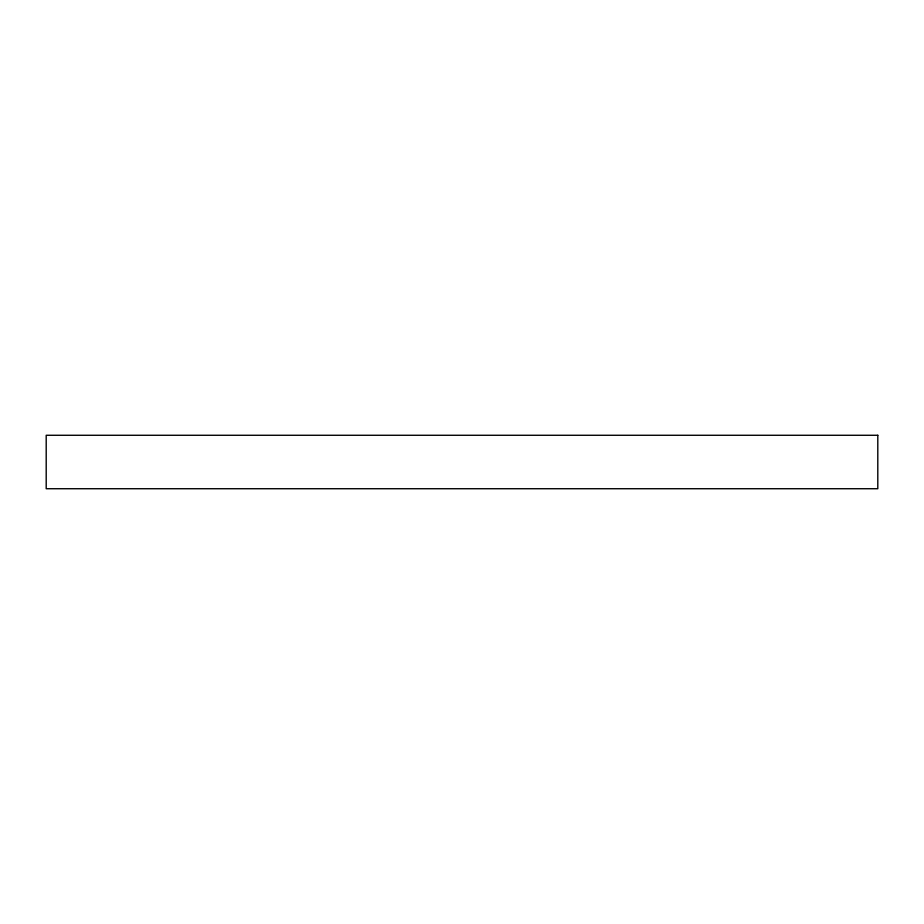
<?xml version="1.0" encoding="UTF-8"?>
<svg xmlns="http://www.w3.org/2000/svg" width="924" height="924" viewBox="0 0 924 924"><rect width="100%" height="100%" fill="white"/><g stroke="black" fill="none" stroke-linecap="round" stroke-linejoin="round"><path stroke-width="1.39" d="M877.8 435.273L46.2 435.273L46.2 488.727L877.8 488.727L877.8 435.273"/></g></svg>
